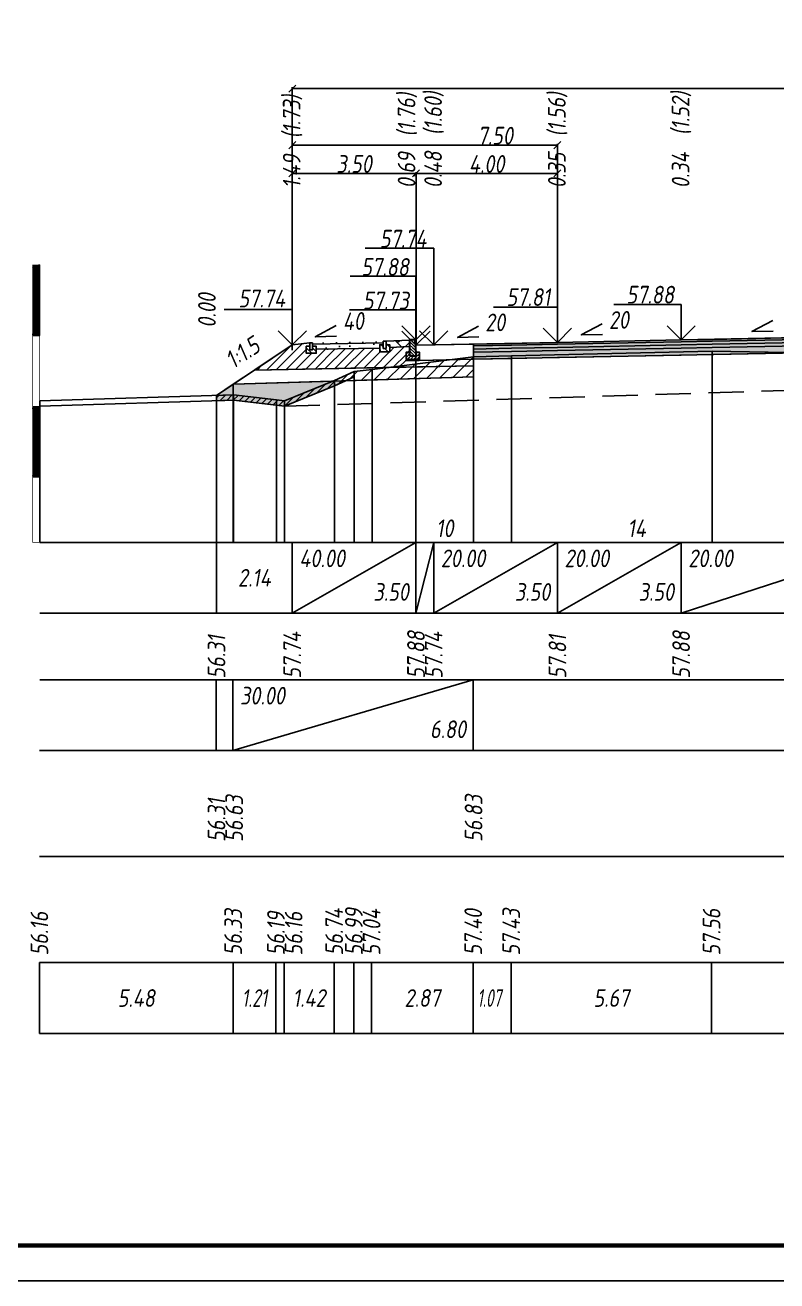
# Model space of a CAD drawing. Extents: x -717 to 1451, y -133302 to 233.
# Drawn here: x 77.9 to 184.2, y -74358.4 to -74180.8 of the extents above; entities that cross this region are included whole.
import ezdxf
from ezdxf.enums import TextEntityAlignment as Align

# ---------------------------------------------------------------- set-up
doc = ezdxf.new("R2010")
doc.units = 0
doc.linetypes.add('штриховая', pattern=[0.75, 0.5, -0.25])
for name, color, linetype in [('Интерполированный поперечник', 2, 'Continuous'), ('КОД_399', 252, 'Continuous'), ('Код_510', 7, 'Continuous'), ('Код_514', 1, 'Continuous'), ('Код_516', 1, 'Continuous'), ('Контур_0', 7, 'Continuous'), ('Контур_2660', 7, 'Continuous'), ('Контур_2665', 7, 'Continuous'), ('Контур_400', 7, 'Continuous'), ('Контур_508', 7, 'Continuous'), ('Контур_512', 7, 'Continuous'), ('Контур_513', 7, 'Continuous'), ('Красный поперечник', 1, 'Continuous'), ('Линейка абсолютных высот', 7, 'Continuous'), ('Объём_2501', 7, 'Continuous'), ('Объём_2650', 7, 'Continuous'), ('Объём_2660', 7, 'Continuous'), ('Объём_2661', 7, 'Continuous'), ('Объём_2665', 7, 'Continuous'), ('Объём_2666', 7, 'Continuous'), ('Объём_2667', 7, 'Continuous'), ('Объём_2668', 7, 'Continuous'), ('Объём_2669', 7, 'Continuous'), ('Объём_2675', 7, 'Continuous'), ('Объём_2753', 7, 'Continuous'), ('Откосы', 7, 'Continuous'), ('Отметки покрытия', 7, 'Continuous'), ('Рабочие отметки', 7, 'Continuous'), ('Рабочие отметки доп.', 7, 'Continuous'), ('Слои выравнивания', 7, 'Continuous'), ('Таблица', 7, 'Continuous'), ('Уклоны проезжей части', 7, 'Continuous'), ('Черный поперечник', 3, 'Continuous')]:
    doc.layers.add(name, color=color, linetype=linetype)
for name, color, linetype, true_color in [('Контур_2540', 2, 'Continuous', 0xffff00), ('Контур_2562', 3, 'Continuous', 0x00ff00), ('Контур_2570', 7, 'Continuous', 0x80ff00), ('Контур_2725', 7, 'Continuous', 0x323232), ('Контур_2736', 4, 'Continuous', 0x00ffff), ('Контур_2737', 4, 'Continuous', 0x00ffff), ('Контур_2738', 4, 'Continuous', 0x00ffff), ('Контур_2739', 4, 'Continuous', 0x00ffff), ('Контур_2741', 4, 'Continuous', 0x00ffff), ('Контур_2742', 4, 'Continuous', 0x00ffff), ('Контур_2743', 4, 'Continuous', 0x00ffff), ('Контур_2744', 7, 'Continuous', 0xa4ffff), ('Контур_2745', 7, 'Continuous', 0xa4ffff), ('Контур_2747', 4, 'Continuous', 0x00ffff), ('Контур_2748', 4, 'Continuous', 0x00ffff), ('Контур_2749', 4, 'Continuous', 0x00ffff), ('Контур_2750', 4, 'Continuous', 0x00ffff), ('Контур_2751', 4, 'Continuous', 0x00ffff), ('Контур_2752', 4, 'Continuous', 0x00ffff), ('Контур_2760', 7, 'Continuous', 0x323232), ('Контур_2761', 7, 'Continuous', 0x323232), ('Контур_2762', 7, 'Continuous', 0x323232), ('Контур_2763', 7, 'Continuous', 0x323232), ('Контур_402', 7, 'Continuous', 0xff6464), ('Контур_703', 4, 'Continuous', 0x00ffff), ('Контур_705', 4, 'Continuous', 0x00ffff), ('Контур_707', 4, 'Continuous', 0x00ffff), ('Контур_720', 131, 'Continuous', 0xaaffff), ('Объём_2500', 7, 'Continuous', 0xc0c0c0), ('Объём_2520', 7, 'Continuous', 0x80ffff), ('Объём_2540', 2, 'Continuous', 0xffff00), ('Объём_2562', 3, 'Continuous', 0x00ff00), ('Объём_2563', 7, 'Continuous', 0xff8000), ('Объём_2570', 7, 'Continuous', 0x80ff00), ('Объём_2600', 7, 'Continuous', 0x808000), ('Объём_2746', 2, 'Continuous', 0xffff00)]:
    doc.layers.add(name, color=color, linetype=linetype, true_color=true_color)
doc.styles.get("Standard").update_dxf_attribs({"font": 'txt', "height": 2.5})
doc.styles.add('М', font='romand.shx', dxfattribs={"width": 0.8, "oblique": 10, "height": 2.5})
doc.dimstyles.get("Standard").update_dxf_attribs({"dimtxt": 0.18, "dimasz": 0.18, "dimexe": 0.18, "dimexo": 0.0625, "dimgap": 0.09, "dimtad": 0, "dimtih": 1, "dimtoh": 1, "dimdec": 4, "dimzin": 0, "dimdsep": 46, "dimtxsty": 'Standard', "dimcen": 0.09, "dimadec": 0, "dimazin": 0, "dimtfac": 1, "dimtdec": 4, "dimtofl": 0, "dimtmove": 0, "dimatfit": 3, "dimfxl": 1, "dimtolj": 1, "dimtzin": 0, "dimarcsym": 0})
pattern_1 = [(45.00000125, (0, 0), (-0.026516505928, 0.026516504769), []), (135.00000034, (0, 0), (-0.02651650519, -0.026516505506), [])]

# ---------------------------------------------------------------- blocks, each defined once
blk = doc.blocks.new('_Oblique')
at = {"color": 0, "linetype": 'ByBlock', "lineweight": -2}
blk.add_line((-0.5, -0.5), (0.5, 0.5), dxfattribs=at)
blk = doc.blocks.new('*D3499')
at = {"color": 0, "lineweight": -2, "transparency": 16777216}
for p, q in [((115.71, -74226.07), (115.71, -74201.64)), ((115.71, -74201.82), (133.21, -74201.82)), ((133.21, -74226.12), (133.21, -74201.64))]:
    blk.add_line(p, q, dxfattribs=at)
at = {"layer": 'Defpoints', "color": 0, "transparency": 16777216}
for p in [(133.21, -74201.82), (115.71, -74226.13), (133.21, -74226.18)]:
    blk.add_point(p, dxfattribs=at)
at = {"color": 0, "lineweight": -2, "transparency": 16777216, "rotation": 180}
blk.add_blockref('_Oblique', (115.71, -74201.82), dxfattribs=at)
at = {"color": 0, "lineweight": -2, "transparency": 16777216}
blk.add_blockref('_Oblique', (133.21, -74201.82), dxfattribs=at)
at = {"color": 0, "transparency": 16777216, "insert": (124.46, -74200.48), "char_height": 2.5, "width": 9.5833, "attachment_point": 5, "style": 'М'}
blk.add_mtext('\\A1;3.50', dxfattribs=at)
blk = doc.blocks.new('*D3501')
at = {"color": 0, "lineweight": -2, "transparency": 16777216}
for p, q in [((133.21, -74226.12), (133.21, -74201.64)), ((133.21, -74201.82), (153.21, -74201.82)), ((153.21, -74225.72), (153.21, -74201.64))]:
    blk.add_line(p, q, dxfattribs=at)
at = {"layer": 'Defpoints', "color": 0, "transparency": 16777216}
for p in [(153.21, -74201.82), (133.21, -74226.18), (153.21, -74225.78)]:
    blk.add_point(p, dxfattribs=at)
at = {"color": 0, "lineweight": -2, "transparency": 16777216, "rotation": 180}
blk.add_blockref('_Oblique', (133.21, -74201.82), dxfattribs=at)
at = {"color": 0, "lineweight": -2, "transparency": 16777216}
blk.add_blockref('_Oblique', (153.21, -74201.82), dxfattribs=at)
at = {"color": 0, "transparency": 16777216, "insert": (143.21, -74200.48), "char_height": 2.5, "width": 9.1667, "attachment_point": 5, "style": 'М'}
blk.add_mtext('\\A1;4.00', dxfattribs=at)
blk = doc.blocks.new('*D3504')
at = {"color": 0, "lineweight": -2, "transparency": 16777216}
for p, q in [((115.71, -74226.82), (115.71, -74197.64)), ((115.71, -74197.82), (153.21, -74197.82)), ((153.21, -74225.72), (153.21, -74197.64))]:
    blk.add_line(p, q, dxfattribs=at)
at = {"layer": 'Defpoints', "color": 0, "transparency": 16777216}
for p in [(153.21, -74197.82), (115.71, -74226.88), (153.21, -74225.78)]:
    blk.add_point(p, dxfattribs=at)
at = {"color": 0, "lineweight": -2, "transparency": 16777216, "rotation": 180}
blk.add_blockref('_Oblique', (115.71, -74197.82), dxfattribs=at)
at = {"color": 0, "lineweight": -2, "transparency": 16777216}
blk.add_blockref('_Oblique', (153.21, -74197.82), dxfattribs=at)
at = {"color": 0, "transparency": 16777216, "insert": (144.42, -74196.48), "char_height": 2.5, "width": 9.5833, "attachment_point": 5, "style": 'М'}
blk.add_mtext('\\A1;7.50', dxfattribs=at)
blk = doc.blocks.new('*D3505')
at = {"color": 0, "lineweight": -2, "transparency": 16777216}
for p, q in [((115.71, -74226.82), (115.71, -74189.64)), ((276.54, -74226.61), (276.54, -74189.64)), ((115.71, -74189.82), (276.54, -74189.82))]:
    blk.add_line(p, q, dxfattribs=at)
at = {"layer": 'Defpoints', "color": 0, "transparency": 16777216}
for p in [(276.54, -74189.82), (115.71, -74226.88), (276.54, -74226.67)]:
    blk.add_point(p, dxfattribs=at)
at = {"color": 0, "lineweight": -2, "transparency": 16777216, "rotation": 180}
blk.add_blockref('_Oblique', (115.71, -74189.82), dxfattribs=at)
at = {"color": 0, "lineweight": -2, "transparency": 16777216}
blk.add_blockref('_Oblique', (276.54, -74189.82), dxfattribs=at)
at = {"color": 0, "transparency": 16777216, "insert": (196.12, -74188.48), "char_height": 2.5, "width": 11.6667, "attachment_point": 5, "style": 'М'}
blk.add_mtext('\\A1;32.17', dxfattribs=at)
blk = doc.blocks.new('БР100.30.18')
at = {"linetype": 'Continuous', "lineweight": 13}
h = blk.add_hatch(dxfattribs=at)
h.set_pattern_fill('ANSI35', scale=5)
h.set_pattern_definition([(45, (-1504.996, -4799.2297), (-0.88388348, 0.88388348), []), (45, (-1504.1121, -4799.2297), (-0.88388348, 0.88388348), [1.5625, -0.3125, 0, -0.3125])])
h.paths.add_polyline_path([(0.3, 3.47), (1.8, 3.47), (1.8, -1.03), (0, -1.03), (0, 1.97)])
h = blk.add_hatch(dxfattribs=at)
h.set_pattern_fill('ANSI35', scale=5, angle=90)
h.set_pattern_definition([(135, (-1504.996, -4800.7297), (-0.88388348, -0.88388348), []), (135, (-1504.996, -4799.8458), (-0.88388348, -0.88388348), [1.5625, -0.3125, 0, -0.3125])])
h.paths.add_polyline_path([(-1, -0.03), (0, -0.03), (0, -1.03), (1.8, -1.03), (1.8, -0.03), (2.8, -0.03), (2.8, -2.03), (-1, -2.03)])
at = {"color": 7, "lineweight": 30}
blk.add_lwpolyline([(1.8, -1.03), (0, -1.03), (0, 1.97), (0.3, 3.47), (1.8, 3.47)], close=True, dxfattribs=at)
at = {"linetype": 'Continuous'}
blk.add_lwpolyline([(0, -0.03), (-1, -0.03), (-1, -2.03), (2.8, -2.03), (2.8, -0.03), (1.8, -0.03)], dxfattribs=at)

msp = doc.modelspace()

# ---------------------------------------------------------------- hatches: boundary and pattern name
at = {"linetype": 'Continuous', "lineweight": 13}
h = msp.add_hatch(dxfattribs=at)
h.set_pattern_fill('ANSI35', scale=5, angle=90)
h.set_pattern_definition([(135, (-1702.3554, -8498.1316), (-0.883883476, -0.883883476), []), (135, (-1702.3554, -8497.2477), (-0.883883476, -0.883883476), [1.5625, -0.3125, 0, -0.3125])])
h.paths.add_polyline_path([(119.091, -74226.26), (118.591, -74226.26), (118.591, -74226.76), (118.191, -74226.76), (118.191, -74226.26), (117.691, -74226.26), (117.691, -74227.26), (119.091, -74227.26)])
at = {"linetype": 'Continuous'}
h = msp.add_hatch(dxfattribs=at)
h.set_pattern_fill('ANSI31', color=256, scale=15, angle=45, style=0)
h.set_pattern_definition([(90, (-1756.7964, -79179.1845), (-1.875, 3e-16), [])])
h.paths.add_polyline_path([(118.591, -74225.76), (128.587, -74225.554), (128.587, -74225.754), (118.591, -74225.952)])
at = {"linetype": 'Continuous', "lineweight": 13}
h = msp.add_hatch(dxfattribs=at)
h.set_pattern_fill('ANSI35', scale=5, angle=90)
h.set_pattern_definition([(135, (-1712.7509, -8497.9255), (-0.883883476, -0.883883476), []), (135, (-1712.7509, -8497.0416), (-0.883883476, -0.883883476), [1.5625, -0.3125, 0, -0.3125])])
h.paths.add_polyline_path([(129.487, -74226.054), (128.987, -74226.054), (128.987, -74226.554), (128.587, -74226.554), (128.587, -74226.054), (128.087, -74226.054), (128.087, -74227.054), (129.487, -74227.054)])
at = {"linetype": 'Continuous'}
h = msp.add_hatch(dxfattribs=at)
h.set_pattern_fill('AR-HBONE', color=253, scale=0.3)
h.set_pattern_definition([(45, (-144.3602, -80031.403), (0, 1.69705627), [3.6, -1.2]), (135, (-143.5117, -80030.5545), (1e-16, 1.69705627), [3.6, -1.2])])
h.paths.add_polyline_path([(128.587, -74225.554), (128.587, -74226.554), (128.587, -74226.554)])
h.paths.add_polyline_path([(132.307, -74225.405), (128.987, -74225.554), (128.987, -74226.054), (129.487, -74226.054), (129.487, -74226.432), (132.308, -74226.306)])
at = {"layer": 'КОД_399'}
h = msp.add_hatch(dxfattribs=at)
h.set_pattern_fill('AR-CONC', scale=0.7, angle=45, style=0)
h.set_pattern_definition([(95, (-1756.8784, -79179.2738), (3.860864, 3.2396496), [0.525, -5.775]), (40, (-1756.8784, -79179.274), (-4.409945, 3.036377), [0.42, -4.62]), (145.45144, (-1756.5566, -79179.004), (-0.549081, 6.2760265), [0.4461813, -4.907995]), (91.1842, (-1757.868, -79178.284), (6.101854, 4.4632964), [0.7875, -8.6625]), (141.63564, (-1757.36, -79177.912), (-0.1953, 9.447982), [0.669272, -7.361996]), (36.18416, (-1757.868, -79178.284), (-0.1953, 9.447982), [0.63, -6.93]), (66, (-1757.126, -79178.0363), (4.947401, 0.9616773), [0.525, -5.775]), (11, (-1757.126, -79178.0363), (-2.38496, 4.793659), [0.42, -4.62]), (116.45144, (-1756.7136, -79177.956), (2.562441, 5.7553363), [0.4461813, -4.907995]), (82.5, (-1756.8784, -79179.2738), (-1.5875523, 1.7079287), [0, -4.564, 0, -4.69, 0, -4.6375]), (52.5, (-1756.8784, -79179.2738), (-0.6501106, 3.2543661), [0, -2.674, 0, -4.459, 0, -1.7675]), (12.5, (-1757.9821, -79180.3776), (2.7539272, 2.5306453), [0, -1.75, 0, -5.46, 0, -7.245]), (2.5, (-1758.477, -79180.8725), (2.3911299, 3.3821186), [0, -2.275, 0, -3.626, 0, -5.145])])
h.paths.add_polyline_path([(119.091, -74226.26), (118.591, -74226.26), (118.591, -74225.952), (128.587, -74225.754), (128.587, -74226.054), (128.087, -74226.054), (128.087, -74226.514), (119.091, -74226.692)])
at = {"layer": 'Линейка абсолютных высот'}
h = msp.add_hatch(dxfattribs=at)
h.set_pattern_fill('ANSI37', scale=0.3, style=0)
h.set_pattern_definition(pattern_1)
h.paths.add_polyline_path([(80, -74224.779), (80, -74214.779), (79, -74214.779), (79, -74224.779)])
h = msp.add_hatch(dxfattribs=at)
h.set_pattern_fill('ANSI37', scale=0.3, style=0)
h.set_pattern_definition(pattern_1)
h.paths.add_polyline_path([(80, -74244.779), (80, -74234.779), (79, -74234.779), (79, -74244.779)])
at = {"layer": 'Объём_2563'}
h = msp.add_hatch(dxfattribs=at)
h.set_pattern_fill('ANSI31', color=256, scale=0.3)
h.paths.add_polyline_path([(130.79, -74229.217), (110.373, -74229.625), (115.708, -74226.069), (118.191, -74225.76), (118.191, -74226.26), (117.691, -74226.26), (117.691, -74227.26), (119.091, -74227.26), (119.091, -74226.692), (128.087, -74226.511), (128.087, -74227.054), (129.487, -74227.054), (129.487, -74226.432), (132.308, -74226.306), (132.309, -74227.12), (131.809, -74227.12), (131.81, -74228.12), (133.208, -74228.119), (133.208, -74228.269), (131.708, -74228.299)])
h.paths.add_polyline_path([(261.46, -74229.004), (260.541, -74228.085), (259.041, -74228.055), (259.041, -74227.905), (260.439, -74227.907), (260.44, -74226.907), (259.94, -74226.906), (259.941, -74226.092), (262.762, -74226.219), (262.762, -74226.84), (264.162, -74226.84), (264.162, -74226.3), (273.158, -74226.478), (273.158, -74227.046), (274.558, -74227.046), (274.558, -74226.046), (274.058, -74226.046), (274.058, -74225.546), (276.541, -74225.855), (281.876, -74229.412)])
at = {"layer": 'Объём_2570'}
h = msp.add_hatch(dxfattribs=at)
h.set_pattern_fill('ANSI31', color=256, scale=0.2)
h.paths.add_polyline_path([(124.473, -74230.599), (121.696, -74231.845), (114.612, -74234.732), (107.406, -74233.881), (105, -74233.957), (105, -74233.207), (107.406, -74233.131), (114.612, -74233.982), (121.696, -74231.095), (124.473, -74229.849)])
h.paths.add_polyline_path([(287.364, -74228.209), (269.62, -74228.816), (267.344, -74228.799), (244.756, -74229.205), (243.8, -74228.979), (243.658, -74228.868), (238.496, -74227.089), (237.893, -74226.944), (236.546, -74227.366), (225.244, -74231.275), (223.825, -74230.971), (219.718, -74230), (216.251, -74229.114), (216.251, -74228.364), (219.718, -74229.25), (223.825, -74230.221), (225.244, -74230.525), (236.546, -74226.616), (237.893, -74226.194), (238.496, -74226.339), (243.658, -74228.118), (243.8, -74228.229), (244.756, -74228.455), (267.344, -74228.049), (269.62, -74228.066), (287.364, -74227.459)])
at = {"layer": 'Объём_2600'}
h = msp.add_hatch(dxfattribs=at)
h.set_pattern_fill('ANSI31', color=6, scale=0.4)
h.paths.add_polyline_path([(126.99, -74229.569), (141.356, -74227.778), (141.356, -74230.607), (123.245, -74231.15), (124.473, -74230.599), (124.473, -74229.849)])
h.paths.add_polyline_path([(238.496, -74227.089), (243.658, -74228.868), (243.8, -74228.979), (244.756, -74229.205), (267.344, -74228.799), (269.62, -74228.816), (286.182, -74228.248), (284.71, -74229.229), (284.71, -74231.301), (229.92, -74229.658), (236.546, -74227.366), (237.893, -74226.944)])
h.paths.add_polyline_path([(201.594, -74227.437), (207.223, -74227.56), (214.623, -74228.207), (216.251, -74228.364), (216.251, -74229.114), (216.844, -74229.265), (201.458, -74228.804), (201.458, -74227.434)])
h = msp.add_hatch(dxfattribs=at)
h.set_pattern_fill('HONEY', color=5, scale=0.3)
h.paths.add_polyline_path([(113.46, -74234.598), (107.406, -74233.881), (105, -74233.957), (105, -74233.207), (107.372, -74231.626), (123.245, -74231.15), (121.696, -74231.845), (114.612, -74234.732)])
h.paths.add_polyline_path([(225.244, -74231.275), (223.825, -74230.971), (219.718, -74230), (216.844, -74229.265), (229.92, -74229.658)])
at = {"layer": 'Слои выравнивания'}
for color, points in [(2, [(141.356, -74225.956), (146.729, -74225.848), (153.208, -74225.719), (170.708, -74225.369), (175.07, -74225.282), (187.487, -74225.033), (187.487, -74225.283), (175.07, -74225.532), (170.708, -74225.619), (153.208, -74225.969), (146.729, -74226.098), (141.356, -74226.206)]), (3, [(141.356, -74226.206), (146.729, -74226.098), (153.208, -74225.969), (170.708, -74225.619), (175.07, -74225.532), (187.487, -74225.283), (187.487, -74225.733), (175.07, -74225.982), (170.708, -74226.069), (153.208, -74226.419), (146.729, -74226.548), (141.356, -74226.656)]), (4, [(141.356, -74226.656), (146.729, -74226.548), (153.208, -74226.419), (170.708, -74226.069), (175.07, -74225.982), (187.487, -74225.733), (187.487, -74226.183), (175.07, -74226.432), (170.708, -74226.519), (153.208, -74226.869), (146.729, -74226.998), (141.356, -74227.106)]), (5, [(141.356, -74227.106), (146.729, -74226.998), (153.208, -74226.869), (170.708, -74226.519), (175.07, -74226.432), (187.487, -74226.183), (187.487, -74227.183), (175.07, -74227.432), (170.708, -74227.519), (153.208, -74227.869), (146.729, -74227.998), (141.356, -74228.106)])]:
    msp.add_hatch(color=color, dxfattribs=at).paths.add_polyline_path(points)

# ---------------------------------------------------------------- linework, layer by layer
at = {"flags": 128}
msp.add_lwpolyline([(-30.054, -74358.421), (389.946, -74358.421), (389.946, -74061.421), (-30.054, -74061.421)], close=True, dxfattribs=at)
at = {"const_width": 0.6, "flags": 128}
msp.add_lwpolyline([(-10.054, -74353.421), (384.946, -74353.421), (384.946, -74066.421), (-10.054, -74066.421)], close=True, dxfattribs=at)
for points in [[(118.191, -74226.26), (117.691, -74226.26), (117.691, -74227.26), (119.091, -74227.26), (119.091, -74226.26), (118.591, -74226.26), (118.591, -74226.76), (118.191, -74226.76), (118.191, -74226.26)], [(118.591, -74225.76), (118.191, -74225.76), (118.191, -74226.76), (118.591, -74226.76), (118.591, -74225.76)], [(118.591, -74225.952), (128.587, -74225.754)], [(128.587, -74226.054), (128.087, -74226.054), (128.087, -74227.054), (129.487, -74227.054), (129.487, -74226.054), (128.987, -74226.054), (128.987, -74226.554), (128.587, -74226.554), (128.587, -74226.054)], [(128.987, -74225.554), (128.587, -74225.554), (128.587, -74226.554), (128.987, -74226.554), (128.987, -74225.554)], [(128.987, -74225.554), (132.307, -74225.405), (132.308, -74226.306), (129.487, -74226.432), (129.487, -74226.054), (128.987, -74226.054), (128.987, -74225.554)]]:
    msp.add_lwpolyline(points)
at = {"layer": 'Интерполированный поперечник', "linetype": 'штриховая', "ltscale": 10, "flags": 128}
msp.add_lwpolyline([(114.612, -74234.732), (225.244, -74231.275)], dxfattribs=at)
at = {"layer": 'Код_510'}
for p, q in [((79.946, -74323.421), (79.946, -74313.421)), ((107.352, -74323.421), (107.352, -74313.421)), ((113.406, -74323.421), (113.406, -74313.421)), ((114.558, -74323.421), (114.558, -74313.421)), ((121.641, -74323.421), (121.641, -74313.421)), ((124.419, -74323.421), (124.419, -74313.421)), ((126.936, -74323.421), (126.936, -74313.421)), ((141.302, -74323.421), (141.302, -74313.421)), ((146.675, -74323.421), (146.675, -74313.421)), ((175.016, -74323.421), (175.016, -74313.421))]:
    msp.add_line(p, q, dxfattribs=at)
at = {"layer": 'Код_514'}
for p, q in [((105, -74264), (105, -74254)), ((115.708, -74264), (115.708, -74254)), ((115.708, -74264), (133.208, -74254)), ((133.208, -74264), (133.208, -74254)), ((133.208, -74264), (133.208, -74254)), ((133.208, -74264), (135.708, -74254)), ((135.708, -74264), (135.708, -74254)), ((135.708, -74264), (153.208, -74254)), ((153.208, -74264), (153.208, -74254)), ((153.208, -74264), (170.708, -74254)), ((170.708, -74264), (170.708, -74254)), ((170.708, -74264), (201.458, -74254))]:
    msp.add_line(p, q, dxfattribs=at)
at = {"layer": 'Код_516'}
for p, q in [((104.946, -74283.421), (104.946, -74273.421)), ((107.317, -74283.421), (107.317, -74273.421)), ((107.317, -74283.421), (141.302, -74273.421)), ((141.302, -74283.421), (141.302, -74273.421))]:
    msp.add_line(p, q, dxfattribs=at)
at = {"layer": 'Контур_0', "flags": 128}
for points in [[(115.708, -74226.069), (105, -74233.207), (105, -74233.207), (105, -74233.207), (105, -74233.207), (105, -74233.207), (105, -74233.207), (105, -74233.207), (105, -74233.207), (105, -74233.207), (105, -74233.207), (105, -74233.207), (105, -74233.207), (105, -74233.207), (105, -74233.207), (105, -74233.207)], [(115.708, -74226.069), (105, -74233.207), (105, -74233.207), (105, -74233.207), (105, -74233.207), (105, -74233.207), (105, -74233.207), (105, -74233.207), (105, -74233.207), (105, -74233.207), (105, -74233.207), (105, -74233.207), (105, -74233.207), (105, -74233.207), (105, -74233.207), (105, -74233.207), (105, -74233.207), (105, -74233.207), (105, -74233.207), (105, -74233.207), (105, -74233.207), (105, -74233.207), (105, -74233.207), (105, -74233.207), (105, -74233.207), (105, -74233.207), (105, -74233.207), (105, -74233.207), (105, -74233.207), (105, -74233.207)], [(110.373, -74229.625), (130.79, -74229.217), (131.708, -74228.299), (133.208, -74228.269)]]:
    msp.add_lwpolyline(points, dxfattribs=at)
at = {"layer": 'Контур_0', "color": 250, "flags": 128}
for points in [[(135.708, -74228.219), (133.208, -74228.269), (133.208, -74226.119), (141.356, -74225.956), (141.356, -74228.106), (135.708, -74228.219), (135.708, -74228.219)], [(131.708, -74228.299), (141.356, -74228.106), (141.356, -74229.006), (130.79, -74229.217), (131.708, -74228.299), (131.708, -74228.299)]]:
    msp.add_lwpolyline(points, dxfattribs=at)
at = {"layer": 'Контур_2540', "flags": 128}
msp.add_lwpolyline([(141.356, -74230.607), (107.372, -74231.626), (110.373, -74229.625), (141.356, -74229.006), (141.356, -74230.607), (141.356, -74230.607)], dxfattribs=at)
at = {"layer": 'Контур_2562', "flags": 128}
msp.add_lwpolyline([(115.708, -74226.069), (115.708, -74226.069), (115.708, -74226.069), (115.708, -74226.069), (115.708, -74226.069)], dxfattribs=at)
at = {"layer": 'Контур_2570', "flags": 128}
msp.add_lwpolyline([(80, -74234.75), (107.406, -74233.881), (113.46, -74234.598), (114.612, -74234.732), (114.612, -74234.732), (121.696, -74231.845), (124.473, -74230.599), (124.473, -74229.849), (126.99, -74229.569), (141.356, -74227.778), (146.729, -74227.63), (175.07, -74226.96), (201.458, -74227.434)], dxfattribs=at)
at = {"layer": 'Контур_2660', "flags": 128}
msp.add_lwpolyline([(107.372, -74231.626), (141.356, -74230.607)], dxfattribs=at)
at = {"layer": 'Контур_2665', "flags": 128}
msp.add_lwpolyline([(115.708, -74226.069), (115.708, -74226.069)], dxfattribs=at)
at = {"layer": 'Контур_2725', "flags": 128}
msp.add_lwpolyline([(141.356, -74228.106), (146.729, -74227.998), (153.208, -74227.869), (170.708, -74227.519), (175.07, -74227.432), (187.487, -74227.183), (187.487, -74227.233), (188.804, -74227.207), (188.804, -74227.257), (190.121, -74227.231), (201.458, -74227.434)], dxfattribs=at)
at = {"layer": 'Контур_2736', "flags": 128}
msp.add_lwpolyline([(115.708, -74226.069), (105, -74233.207)], dxfattribs=at)
at = {"layer": 'Контур_2737', "flags": 128}
msp.add_lwpolyline([(105, -74233.207), (105, -74233.207)], dxfattribs=at)
at = {"layer": 'Контур_2738', "flags": 128}
msp.add_lwpolyline([(105, -74233.207), (105, -74233.207)], dxfattribs=at)
at = {"layer": 'Контур_2739', "flags": 128}
msp.add_lwpolyline([(105, -74233.207), (105, -74233.207)], dxfattribs=at)
at = {"layer": 'Контур_2741', "flags": 128}
msp.add_lwpolyline([(105, -74233.207), (105, -74233.207)], dxfattribs=at)
at = {"layer": 'Контур_2742', "flags": 128}
msp.add_lwpolyline([(105, -74233.207), (105, -74233.207)], dxfattribs=at)
at = {"layer": 'Контур_2743', "flags": 128}
msp.add_lwpolyline([(105, -74233.207), (105, -74233.207)], dxfattribs=at)
at = {"layer": 'Контур_2744', "flags": 128}
msp.add_lwpolyline([(105, -74233.207), (105, -74233.207)], dxfattribs=at)
msp.add_lwpolyline([(105, -74233.207), (105, -74233.207)], dxfattribs=at)
msp.add_lwpolyline([(105, -74233.207), (105, -74233.207)], dxfattribs=at)
msp.add_lwpolyline([(105, -74233.207), (105, -74233.207)], dxfattribs=at)
msp.add_lwpolyline([(105, -74233.207), (105, -74233.207)], dxfattribs=at)
msp.add_lwpolyline([(105, -74233.207), (105, -74233.207)], dxfattribs=at)
at = {"layer": 'Контур_2745', "flags": 128}
msp.add_lwpolyline([(105, -74233.207), (105, -74233.207)], dxfattribs=at)
msp.add_lwpolyline([(105, -74233.207), (105, -74233.207)], dxfattribs=at)
msp.add_lwpolyline([(105, -74233.207), (105, -74233.207)], dxfattribs=at)
msp.add_lwpolyline([(105, -74233.207), (105, -74233.207)], dxfattribs=at)
msp.add_lwpolyline([(105, -74233.207), (105, -74233.207)], dxfattribs=at)
msp.add_lwpolyline([(105, -74233.207), (105, -74233.207)], dxfattribs=at)
at = {"layer": 'Контур_2747', "flags": 128}
msp.add_lwpolyline([(105, -74233.207), (105, -74233.207)], dxfattribs=at)
at = {"layer": 'Контур_2748', "flags": 128}
msp.add_lwpolyline([(105, -74233.207), (105, -74233.207)], dxfattribs=at)
at = {"layer": 'Контур_2749', "flags": 128}
msp.add_lwpolyline([(105, -74233.207), (105, -74233.207)], dxfattribs=at)
at = {"layer": 'Контур_2750', "flags": 128}
msp.add_lwpolyline([(105, -74233.207), (105, -74233.207)], dxfattribs=at)
at = {"layer": 'Контур_2751', "flags": 128}
msp.add_lwpolyline([(105, -74233.207), (105, -74233.207)], dxfattribs=at)
at = {"layer": 'Контур_2752', "flags": 128}
msp.add_lwpolyline([(105, -74233.207), (105, -74233.207)], dxfattribs=at)
at = {"layer": 'Контур_2760', "flags": 128}
msp.add_lwpolyline([(141.356, -74225.956), (146.729, -74225.848), (153.208, -74225.719), (170.708, -74225.369), (175.07, -74225.282), (187.487, -74225.033), (188.804, -74225.007), (190.121, -74224.981), (201.458, -74224.754)], dxfattribs=at)
at = {"layer": 'Контур_2761', "flags": 128}
msp.add_lwpolyline([(141.356, -74226.206), (146.729, -74226.098), (153.208, -74225.969), (170.708, -74225.619), (175.07, -74225.532), (187.487, -74225.283), (188.804, -74225.257), (190.121, -74225.231), (201.458, -74225.004)], dxfattribs=at)
at = {"layer": 'Контур_2762', "flags": 128}
msp.add_lwpolyline([(141.356, -74226.656), (146.729, -74226.548), (153.208, -74226.419), (170.708, -74226.069), (175.07, -74225.982), (187.487, -74225.733), (188.804, -74225.707), (190.121, -74225.681), (201.458, -74225.454)], dxfattribs=at)
at = {"layer": 'Контур_2763', "flags": 128}
msp.add_lwpolyline([(141.356, -74227.106), (146.729, -74226.998), (153.208, -74226.869), (170.708, -74226.519), (175.07, -74226.432), (187.487, -74226.183), (188.804, -74226.157), (190.121, -74226.131), (201.458, -74225.904)], dxfattribs=at)
at = {"layer": 'Контур_400', "flags": 128}
msp.add_lwpolyline([(133.208, -74226.119), (135.708, -74226.069), (135.708, -74226.069), (153.208, -74225.719), (153.208, -74225.719), (153.208, -74225.719), (153.208, -74225.719), (170.708, -74225.369), (201.458, -74224.754)], dxfattribs=at)
at = {"layer": 'Контур_402', "flags": 128}
msp.add_lwpolyline([(107.372, -74231.626), (141.356, -74230.607), (141.356, -74228.106), (187.487, -74227.183), (187.487, -74227.233), (188.804, -74227.207), (188.804, -74227.257), (190.121, -74227.231), (201.458, -74227.434), (201.458, -74228.804), (284.71, -74231.301)], dxfattribs=at)
at = {"layer": 'Контур_508', "flags": 128}
msp.add_lwpolyline([(105, -74233.207), (107.372, -74231.626), (141.356, -74230.607), (141.356, -74228.106), (187.487, -74227.183), (187.487, -74227.233), (188.804, -74227.207), (188.804, -74227.257), (190.121, -74227.231), (201.458, -74227.434), (201.458, -74228.804), (284.71, -74231.301), (284.71, -74229.229), (287.364, -74227.459)], dxfattribs=at)
at = {"layer": 'Контур_512', "flags": 128}
msp.add_lwpolyline([(105, -74233.207), (107.372, -74231.626), (141.356, -74230.607)], dxfattribs=at)
at = {"layer": 'Контур_513', "flags": 128}
msp.add_lwpolyline([(105, -74233.207), (107.372, -74231.626), (141.356, -74230.607), (141.356, -74228.106), (187.487, -74227.183), (187.487, -74227.233), (188.804, -74227.207), (188.804, -74227.257), (190.121, -74227.231), (201.458, -74227.434), (201.458, -74228.804), (284.71, -74231.301), (284.71, -74229.229), (287.364, -74227.459)], dxfattribs=at)
at = {"layer": 'Контур_703', "flags": 128}
for points in [[(115.708, -74226.069), (105, -74233.207)], [(105, -74233.207), (105, -74233.207)]]:
    msp.add_lwpolyline(points, dxfattribs=at)
at = {"layer": 'Контур_705', "flags": 128}
msp.add_lwpolyline([(105, -74233.207), (105, -74233.207)], dxfattribs=at)
at = {"layer": 'Контур_707', "flags": 128}
msp.add_lwpolyline([(105, -74233.207), (105, -74233.207)], dxfattribs=at)
at = {"layer": 'Контур_720', "flags": 128}
msp.add_lwpolyline([(105, -74233.207), (105, -74233.207)], dxfattribs=at)
at = {"layer": 'Красный поперечник'}
for p, q in [((170.708, -74225.369), (201.458, -74224.754)), ((105, -74233.207), (115.708, -74226.069)), ((133.208, -74226.119), (135.708, -74226.069)), ((135.708, -74226.069), (153.208, -74225.719)), ((153.208, -74225.719), (170.708, -74225.369)), ((141.356, -74230.607), (141.356, -74254)), ((107.372, -74231.626), (107.372, -74254)), ((105, -74233.207), (105, -74254))]:
    msp.add_line(p, q, dxfattribs=at)
at = {"layer": 'Линейка абсолютных высот', "color": 7, "const_width": 0.1, "flags": 128}
for points in [[(80, -74224.779), (80, -74214.779), (79, -74214.779), (79, -74224.779), (80, -74224.779)], [(80, -74234.779), (80, -74224.779), (79, -74224.779), (79, -74234.779), (80, -74234.779)], [(80, -74244.779), (80, -74234.779), (79, -74234.779), (79, -74244.779), (80, -74244.779)], [(80, -74254), (80, -74244.779), (79, -74244.779), (79, -74254), (80, -74254)]]:
    msp.add_lwpolyline(points, dxfattribs=at)
at = {"layer": 'Объём_2500', "color": 250, "flags": 128}
msp.add_lwpolyline([(135.708, -74228.219), (133.208, -74228.269), (133.208, -74226.119), (141.356, -74225.956), (141.356, -74228.106), (135.708, -74228.219), (135.708, -74228.219)], dxfattribs=at)
msp.add_lwpolyline([(135.708, -74228.219), (133.208, -74228.269), (133.208, -74226.119), (141.356, -74225.956), (141.356, -74228.106), (135.708, -74228.219), (135.708, -74228.219)], dxfattribs=at)
at = {"layer": 'Объём_2501', "flags": 128}
for points in [[(133.208, -74226.119), (135.708, -74226.069), (135.708, -74226.069), (153.208, -74225.719), (153.208, -74225.719), (153.208, -74225.719), (153.208, -74225.719), (170.708, -74225.369), (201.458, -74224.754)], [(133.208, -74226.119), (135.708, -74226.069), (135.708, -74226.069), (153.208, -74225.719)]]:
    msp.add_lwpolyline(points, dxfattribs=at)
at = {"layer": 'Объём_2520', "color": 250, "flags": 128}
msp.add_lwpolyline([(131.708, -74228.299), (141.356, -74228.106), (141.356, -74229.006), (130.79, -74229.217), (131.708, -74228.299), (131.708, -74228.299)], dxfattribs=at)
msp.add_lwpolyline([(131.708, -74228.299), (141.356, -74228.106), (141.356, -74229.006), (130.79, -74229.217), (131.708, -74228.299), (131.708, -74228.299)], dxfattribs=at)
at = {"layer": 'Объём_2540', "flags": 128}
msp.add_lwpolyline([(141.356, -74230.607), (107.372, -74231.626), (110.373, -74229.625), (141.356, -74229.006), (141.356, -74230.607), (141.356, -74230.607)], dxfattribs=at)
msp.add_lwpolyline([(141.356, -74230.607), (107.372, -74231.626), (110.373, -74229.625), (141.356, -74229.006), (141.356, -74230.607), (141.356, -74230.607)], dxfattribs=at)
at = {"layer": 'Объём_2562', "flags": 128}
msp.add_lwpolyline([(115.708, -74226.069), (115.708, -74226.069), (115.708, -74226.069), (115.708, -74226.069), (115.708, -74226.069)], dxfattribs=at)
msp.add_lwpolyline([(115.708, -74226.069), (115.708, -74226.069), (115.708, -74226.069), (115.708, -74226.069), (115.708, -74226.069)], dxfattribs=at)
at = {"layer": 'Объём_2563', "flags": 128}
msp.add_lwpolyline([(130.79, -74229.217), (110.373, -74229.625), (115.708, -74226.069), (118.191, -74225.76), (118.191, -74226.26), (117.691, -74226.26), (117.691, -74227.26), (119.091, -74227.26), (119.091, -74226.692), (128.087, -74226.511), (128.087, -74227.054), (129.487, -74227.054), (129.487, -74226.432), (132.308, -74226.306), (132.309, -74227.12), (131.809, -74227.12), (131.81, -74228.12), (133.208, -74228.119), (133.208, -74228.269), (131.708, -74228.299), (130.79, -74229.217), (130.79, -74229.217)], dxfattribs=at)
at = {"layer": 'Объём_2570', "flags": 128}
msp.add_lwpolyline([(124.473, -74230.599), (121.696, -74231.845), (114.612, -74234.732), (107.406, -74233.881), (105, -74233.957), (105, -74233.207), (107.406, -74233.131), (114.612, -74233.982), (121.696, -74231.095), (124.473, -74229.849), (124.473, -74230.599), (124.473, -74230.599)], dxfattribs=at)
msp.add_lwpolyline([(124.473, -74230.599), (121.696, -74231.845), (114.612, -74234.732), (107.406, -74233.881), (105, -74233.957), (105, -74233.207), (107.406, -74233.131), (114.612, -74233.982), (121.696, -74231.095), (124.473, -74229.849), (124.473, -74230.599), (124.473, -74230.599)], dxfattribs=at)
at = {"layer": 'Объём_2600', "flags": 128}
msp.add_lwpolyline([(113.46, -74234.598), (107.406, -74233.881), (105, -74233.957), (105, -74233.207), (107.372, -74231.626), (123.245, -74231.15), (121.696, -74231.845), (114.612, -74234.732), (113.46, -74234.598), (113.46, -74234.598)], dxfattribs=at)
msp.add_lwpolyline([(113.46, -74234.598), (107.406, -74233.881), (105, -74233.957), (105, -74233.207), (107.372, -74231.626), (123.245, -74231.15), (121.696, -74231.845), (114.612, -74234.732), (113.46, -74234.598), (113.46, -74234.598)], dxfattribs=at)
at = {"layer": 'Объём_2650', "flags": 128}
msp.add_lwpolyline([(126.99, -74229.569), (141.356, -74227.778), (141.356, -74230.607), (123.245, -74231.15), (124.473, -74230.599), (124.473, -74229.849), (126.99, -74229.569), (126.99, -74229.569)], dxfattribs=at)
at = {"layer": 'Объём_2650', "color": 6, "flags": 128}
msp.add_lwpolyline([(126.99, -74229.569), (141.356, -74227.778), (141.356, -74230.607), (123.245, -74231.15), (124.473, -74230.599), (124.473, -74229.849), (126.99, -74229.569), (126.99, -74229.569)], dxfattribs=at)
at = {"layer": 'Объём_2660', "flags": 128}
msp.add_lwpolyline([(107.372, -74231.626), (141.356, -74230.607)], dxfattribs=at)
msp.add_lwpolyline([(107.372, -74231.626), (141.356, -74230.607)], dxfattribs=at)
at = {"layer": 'Объём_2661', "flags": 128}
msp.add_lwpolyline([(115.708, -74226.069), (105, -74233.207)], dxfattribs=at)
msp.add_lwpolyline([(115.708, -74226.069), (105, -74233.207)], dxfattribs=at)
at = {"layer": 'Объём_2665', "flags": 128}
msp.add_lwpolyline([(115.708, -74226.069), (115.708, -74226.069)], dxfattribs=at)
msp.add_lwpolyline([(115.708, -74226.069), (115.708, -74226.069)], dxfattribs=at)
at = {"layer": 'Объём_2666', "flags": 128}
msp.add_lwpolyline([(115.708, -74226.069), (105, -74233.207)], dxfattribs=at)
msp.add_lwpolyline([(115.708, -74226.069), (105, -74233.207)], dxfattribs=at)
at = {"layer": 'Объём_2667', "flags": 128}
msp.add_lwpolyline([(105, -74233.207), (105, -74233.207)], dxfattribs=at)
msp.add_lwpolyline([(105, -74233.207), (105, -74233.207)], dxfattribs=at)
msp.add_lwpolyline([(105, -74233.207), (105, -74233.207)], dxfattribs=at)
msp.add_lwpolyline([(105, -74233.207), (105, -74233.207)], dxfattribs=at)
at = {"layer": 'Объём_2668', "flags": 128}
msp.add_lwpolyline([(105, -74233.207), (105, -74233.207)], dxfattribs=at)
msp.add_lwpolyline([(105, -74233.207), (105, -74233.207)], dxfattribs=at)
msp.add_lwpolyline([(105, -74233.207), (105, -74233.207)], dxfattribs=at)
msp.add_lwpolyline([(105, -74233.207), (105, -74233.207)], dxfattribs=at)
at = {"layer": 'Объём_2669', "flags": 128}
msp.add_lwpolyline([(105, -74233.207), (105, -74233.207)], dxfattribs=at)
msp.add_lwpolyline([(105, -74233.207), (105, -74233.207)], dxfattribs=at)
msp.add_lwpolyline([(105, -74233.207), (105, -74233.207)], dxfattribs=at)
msp.add_lwpolyline([(105, -74233.207), (105, -74233.207)], dxfattribs=at)
at = {"layer": 'Объём_2675', "flags": 128}
msp.add_lwpolyline([(105, -74233.207), (105, -74233.207)], dxfattribs=at)
msp.add_lwpolyline([(105, -74233.207), (105, -74233.207)], dxfattribs=at)
msp.add_lwpolyline([(105, -74233.207), (105, -74233.207)], dxfattribs=at)
msp.add_lwpolyline([(105, -74233.207), (105, -74233.207)], dxfattribs=at)
msp.add_lwpolyline([(105, -74233.207), (105, -74233.207)], dxfattribs=at)
msp.add_lwpolyline([(105, -74233.207), (105, -74233.207)], dxfattribs=at)
msp.add_lwpolyline([(105, -74233.207), (105, -74233.207)], dxfattribs=at)
msp.add_lwpolyline([(105, -74233.207), (105, -74233.207)], dxfattribs=at)
msp.add_lwpolyline([(105, -74233.207), (105, -74233.207)], dxfattribs=at)
msp.add_lwpolyline([(105, -74233.207), (105, -74233.207)], dxfattribs=at)
msp.add_lwpolyline([(105, -74233.207), (105, -74233.207)], dxfattribs=at)
msp.add_lwpolyline([(105, -74233.207), (105, -74233.207)], dxfattribs=at)
msp.add_lwpolyline([(105, -74233.207), (105, -74233.207)], dxfattribs=at)
msp.add_lwpolyline([(105, -74233.207), (105, -74233.207)], dxfattribs=at)
msp.add_lwpolyline([(105, -74233.207), (105, -74233.207)], dxfattribs=at)
msp.add_lwpolyline([(105, -74233.207), (105, -74233.207)], dxfattribs=at)
msp.add_lwpolyline([(105, -74233.207), (105, -74233.207)], dxfattribs=at)
msp.add_lwpolyline([(105, -74233.207), (105, -74233.207)], dxfattribs=at)
msp.add_lwpolyline([(105, -74233.207), (105, -74233.207)], dxfattribs=at)
msp.add_lwpolyline([(105, -74233.207), (105, -74233.207)], dxfattribs=at)
msp.add_lwpolyline([(105, -74233.207), (105, -74233.207)], dxfattribs=at)
msp.add_lwpolyline([(105, -74233.207), (105, -74233.207)], dxfattribs=at)
msp.add_lwpolyline([(105, -74233.207), (105, -74233.207)], dxfattribs=at)
msp.add_lwpolyline([(105, -74233.207), (105, -74233.207)], dxfattribs=at)
at = {"layer": 'Объём_2746', "flags": 128}
msp.add_lwpolyline([(141.356, -74230.607), (123.245, -74231.15), (124.473, -74230.599), (124.473, -74229.849), (126.99, -74229.569), (141.356, -74227.778), (141.356, -74230.607), (141.356, -74230.607)], dxfattribs=at)
msp.add_lwpolyline([(141.356, -74230.607), (123.245, -74231.15), (124.473, -74230.599), (124.473, -74229.849), (126.99, -74229.569), (141.356, -74227.778), (141.356, -74230.607), (141.356, -74230.607)], dxfattribs=at)
at = {"layer": 'Объём_2753', "flags": 128}
msp.add_lwpolyline([(141.356, -74225.956), (141.356, -74225.956)], dxfattribs=at)
msp.add_lwpolyline([(141.356, -74225.956), (141.356, -74225.956)], dxfattribs=at)
at = {"layer": 'Откосы', "color": 1, "flags": 128}
for points in [[(121.97, -74224.817), (118.972, -74224.937), (121.91, -74223.319)], [(142.088, -74224.941), (139.089, -74225.001), (142.058, -74223.441)], [(159.588, -74224.591), (156.589, -74224.651), (159.558, -74223.091)], [(183.713, -74224.108), (180.714, -74224.168), (183.683, -74222.609)]]:
    msp.add_lwpolyline(points, dxfattribs=at)
at = {"layer": 'Отметки покрытия', "color": 1}
for p, q in [((135.708, -74212.369), (126.013, -74212.369)), ((135.708, -74226.069), (135.708, -74212.369)), ((133.208, -74216.369), (123.898, -74216.369)), ((133.208, -74225.369), (133.208, -74216.369)), ((115.708, -74221.069), (106.058, -74221.069)), ((115.708, -74226.069), (115.708, -74221.069)), ((133.208, -74221.119), (123.827, -74221.119)), ((133.208, -74226.119), (133.208, -74221.119)), ((153.208, -74220.719), (144.181, -74220.719)), ((153.208, -74225.719), (153.208, -74220.719)), ((170.708, -74220.369), (161.185, -74220.369)), ((170.708, -74225.369), (170.708, -74220.369)), ((133.208, -74225.369), (131.208, -74223.369)), ((133.208, -74225.369), (135.208, -74223.369)), ((170.708, -74225.369), (168.708, -74223.369)), ((170.708, -74225.369), (172.708, -74223.369)), ((115.708, -74226.069), (113.708, -74224.069)), ((115.708, -74226.069), (117.708, -74224.069)), ((133.208, -74226.119), (131.208, -74224.119)), ((133.208, -74226.119), (135.208, -74224.119)), ((135.708, -74226.069), (133.708, -74224.069)), ((135.708, -74226.069), (137.708, -74224.069)), ((153.208, -74225.719), (151.208, -74223.719)), ((153.208, -74225.719), (155.208, -74223.719))]:
    msp.add_line(p, q, dxfattribs=at)
at = {"layer": 'Слои выравнивания'}
for p, q in [((133.208, -74226.119), (133.208, -74254)), ((141.356, -74225.956), (141.356, -74254))]:
    msp.add_line(p, q, dxfattribs=at)
at = {"layer": 'Слои выравнивания', "color": 2, "flags": 128}
msp.add_lwpolyline([(141.356, -74225.956), (146.729, -74225.848), (153.208, -74225.719), (170.708, -74225.369), (175.07, -74225.282), (187.487, -74225.033), (187.487, -74225.283), (175.07, -74225.532), (170.708, -74225.619), (153.208, -74225.969), (146.729, -74226.098), (141.356, -74226.206)], close=True, dxfattribs=at)
at = {"layer": 'Слои выравнивания', "color": 3, "flags": 128}
msp.add_lwpolyline([(141.356, -74226.206), (146.729, -74226.098), (153.208, -74225.969), (170.708, -74225.619), (175.07, -74225.532), (187.487, -74225.283), (187.487, -74225.733), (175.07, -74225.982), (170.708, -74226.069), (153.208, -74226.419), (146.729, -74226.548), (141.356, -74226.656)], close=True, dxfattribs=at)
at = {"layer": 'Слои выравнивания', "color": 4, "flags": 128}
msp.add_lwpolyline([(141.356, -74226.656), (146.729, -74226.548), (153.208, -74226.419), (170.708, -74226.069), (175.07, -74225.982), (187.487, -74225.733), (187.487, -74226.183), (175.07, -74226.432), (170.708, -74226.519), (153.208, -74226.869), (146.729, -74226.998), (141.356, -74227.106)], close=True, dxfattribs=at)
at = {"layer": 'Слои выравнивания', "color": 5, "flags": 128}
msp.add_lwpolyline([(141.356, -74227.106), (146.729, -74226.998), (153.208, -74226.869), (170.708, -74226.519), (175.07, -74226.432), (187.487, -74226.183), (187.487, -74227.183), (175.07, -74227.432), (170.708, -74227.519), (153.208, -74227.869), (146.729, -74227.998), (141.356, -74228.106)], close=True, dxfattribs=at)
at = {"layer": 'Таблица'}
for p, q in [((80, -74254), (312.364, -74254)), ((80, -74264), (312.364, -74264)), ((80, -74273.421), (312.364, -74273.421)), ((79.946, -74283.421), (312.31, -74283.421)), ((79.946, -74298.421), (312.31, -74298.421)), ((79.946, -74313.421), (312.31, -74313.421)), ((79.946, -74323.421), (312.31, -74323.421))]:
    msp.add_line(p, q, dxfattribs=at)
at = {"layer": 'Уклоны проезжей части', "color": 1, "flags": 128}
for points in [[(121.97, -74224.817), (118.972, -74224.937), (121.91, -74223.319)], [(142.088, -74224.941), (139.089, -74225.001), (142.058, -74223.441)], [(159.588, -74224.591), (156.589, -74224.651), (159.558, -74223.091)], [(183.713, -74224.108), (180.714, -74224.168), (183.683, -74222.609)]]:
    msp.add_lwpolyline(points, dxfattribs=at)
at = {"layer": 'Черный поперечник', "color": 7}
for p, q in [((175.07, -74226.96), (175.07, -74254)), ((141.356, -74227.778), (141.356, -74254)), ((146.729, -74227.63), (146.729, -74254)), ((124.473, -74229.849), (124.473, -74254)), ((126.99, -74229.569), (126.99, -74254)), ((121.696, -74231.095), (121.696, -74254)), ((80, -74234), (80, -74254)), ((107.406, -74233.131), (107.406, -74254)), ((113.46, -74233.848), (113.46, -74254)), ((114.612, -74233.982), (114.612, -74254))]:
    msp.add_line(p, q, dxfattribs=at)
at = {"layer": 'Черный поперечник', "flags": 128}
msp.add_lwpolyline([(80, -74234), (107.406, -74233.131), (113.46, -74233.848), (114.612, -74233.982), (121.696, -74231.095), (124.473, -74229.849), (126.99, -74229.569), (141.356, -74227.778), (146.729, -74227.63), (175.07, -74226.96), (201.458, -74227.434)], dxfattribs=at)

# ---------------------------------------------------------------- block references
at = {"lineweight": 18, "xscale": -0.5, "yscale": 0.5, "zscale": 0.5, "rotation": 0.05553677703885818}
msp.add_blockref('БР100.30.18', (133.209, -74227.102), dxfattribs=at)

# ---------------------------------------------------------------- texts
at = {"layer": 'Код_510', "style": 'М', "oblique": 10, "width": 0.8}
for s, p in [('56.16', (79.946, -74312.421)), ('56.33', (107.352, -74312.421)), ('56.19', (113.406, -74312.421)), ('56.16', (115.906, -74312.421)), ('56.74', (121.641, -74312.421)), ('56.99', (124.419, -74312.421)), ('57.04', (126.936, -74312.421)), ('57.40', (141.302, -74312.421)), ('57.43', (146.675, -74312.421)), ('57.56', (175.016, -74312.421))]:
    msp.add_text(s, height=2.5, rotation=90, dxfattribs=at).set_placement(p, align=Align.MIDDLE_LEFT)
at = {"layer": 'Код_510', "style": 'М', "oblique": 10}
for s, width, p in [('5.48', 0.8, (93.649, -74318.421)), ('1.21', 0.7, (110.379, -74318.421)), ('1.42', 0.8, (118.1, -74318.421)), ('2.87', 0.8, (134.119, -74318.421)), ('1.07', 0.6, (143.562, -74318.421)), ('5.67', 0.8, (160.845, -74318.421))]:
    msp.add_text(s, height=2.5, dxfattribs=dict(at, width=width)).set_placement(p, align=Align.MIDDLE_CENTER)
at = {"layer": 'Код_514', "style": 'М', "oblique": 10, "width": 0.8}
for s, p in [('40.00', (116.708, -74255)), ('20.00', (136.708, -74255)), ('20.00', (154.208, -74255)), ('20.00', (171.708, -74255))]:
    msp.add_text(s, height=2.5, dxfattribs=at).set_placement(p, align=Align.TOP_LEFT)
msp.add_text('2.14', height=2.5, dxfattribs=at).set_placement((110.354, -74259), align=Align.MIDDLE_CENTER)
for p in [(132.208, -74263), (152.208, -74263), (169.708, -74263)]:
    msp.add_text('3.50', height=2.5, dxfattribs=at).set_placement(p, align=Align.BOTTOM_RIGHT)
for s, p in [('56.31', (105, -74273.271)), ('57.74', (115.708, -74273.271)), ('57.88', (133.208, -74273.271)), ('57.74', (135.708, -74273.271)), ('57.81', (153.208, -74273.271)), ('57.88', (170.708, -74273.271))]:
    msp.add_text(s, height=2.5, rotation=90, dxfattribs=at).set_placement(p, align=Align.MIDDLE_LEFT)
at = {"layer": 'Код_516', "style": 'М', "oblique": 10, "width": 0.8}
msp.add_text('30.00', height=2.5, dxfattribs=at).set_placement((108.317, -74274.421), align=Align.TOP_LEFT)
msp.add_text('6.80', height=2.5, dxfattribs=at).set_placement((140.302, -74282.421), align=Align.BOTTOM_RIGHT)
for s, p in [('56.31', (105, -74296.371)), ('56.63', (107.5, -74296.371)), ('56.83', (141.356, -74296.371))]:
    msp.add_text(s, height=2.5, rotation=90, dxfattribs=at).set_placement(p, align=Align.MIDDLE_LEFT)
at = {"layer": 'Откосы', "color": 1, "style": 'М', "oblique": 10, "width": 0.8}
for s, rotation, p in [('40', 2.29061, (124.418, -74224.72)), ('20', 1.14576, (144.438, -74224.894)), ('20', 1.14576, (161.938, -74224.544)), ('1:1.5', 33.69007, (109.799, -74228.806))]:
    msp.add_text(s, height=2.5, rotation=rotation, dxfattribs=at).set_placement(p, align=Align.BOTTOM_CENTER)
at = {"layer": 'Отметки покрытия', "color": 1, "style": 'М', "oblique": 10, "width": 0.8}
for s, p in [('57.74', (134.708, -74213.045)), ('57.88', (132.208, -74217.045)), ('57.81', (152.208, -74221.313)), ('57.88', (169.708, -74220.963)), ('57.74', (114.708, -74221.507)), ('57.73', (132.208, -74221.795))]:
    msp.add_text(s, height=2.5, dxfattribs=at).set_placement(p, align=Align.BOTTOM_RIGHT)
at = {"layer": 'Рабочие отметки', "color": 1, "style": 'М', "oblique": 10, "width": 0.8}
for s, p in [('0.69', (131.88, -74203.905)), ('0.48', (135.63, -74203.905)), ('0.35', (153.13, -74203.905)), ('1.49', (115.63, -74203.905)), ('0.34', (170.63, -74203.905)), ('0.00', (103.643, -74223.638))]:
    msp.add_text(s, height=2.5, rotation=90, dxfattribs=at).set_placement(p, align=Align.MIDDLE_LEFT)
at = {"layer": 'Рабочие отметки доп.', "color": 1, "style": 'М', "oblique": 10, "width": 0.8}
for s, p in [('(1.73)', (115.63, -74196.855)), ('(1.76)', (131.88, -74196.605)), ('(1.60)', (135.63, -74196.405)), ('(1.56)', (153.13, -74196.605)), ('(1.52)', (170.63, -74196.405))]:
    msp.add_text(s, height=2.5, rotation=90, dxfattribs=at).set_placement(p, align=Align.MIDDLE_LEFT)
at = {"layer": 'Слои выравнивания', "style": 'М', "oblique": 10, "width": 0.8}
for s, p in [('10', (137.282, -74254)), ('14', (164.422, -74254))]:
    msp.add_text(s, height=2.5, dxfattribs=at).set_placement(p, align=Align.BOTTOM_CENTER)
at = {"layer": 'Уклоны проезжей части', "color": 1, "style": 'М', "oblique": 10, "width": 0.8}
for s, rotation, p in [('40', 2.29061, (124.418, -74224.72)), ('20', 1.14576, (144.438, -74224.894)), ('20', 1.14576, (161.938, -74224.544)), ('1:1.5', 33.69007, (109.799, -74228.806))]:
    msp.add_text(s, height=2.5, rotation=rotation, dxfattribs=at).set_placement(p, align=Align.BOTTOM_CENTER)

# ---------------------------------------------------------------- dimensions: what is measured, and where the dimension line sits
at = {"color": 5}
for base, p1, p2, picture, middle in [((276.541, -74189.816), (115.708, -74226.881), (276.541, -74226.668), '*D3505', (196.125, -74188.476)), ((133.208, -74201.816), (115.708, -74226.131), (133.208, -74226.181), '*D3499', (124.458, -74200.476)), ((153.208, -74201.816), (133.208, -74226.181), (153.208, -74225.781), '*D3501', (143.208, -74200.476))]:
    dim = msp.add_linear_dim(base=base, p1=p1, p2=p2, angle=180, dimstyle='Standard', override={"dimtxt": 2.5, "dimasz": 1, "dimtad": 1, "dimdec": 2, "dimlfac": 0.2, "dimtxsty": 'М', "dimblk1": 'Oblique', "dimblk2": 'Oblique', "dimsah": 1}, dxfattribs=at)
    dim.commit()
    dim.dimension.update_dxf_attribs({"geometry": picture, "text_midpoint": middle})
dim = msp.add_linear_dim(base=(153.208, -74197.816), p1=(115.708, -74226.881), p2=(153.208, -74225.781), angle=180, dimstyle='Standard', override={"dimtxt": 2.5, "dimasz": 1, "dimtad": 1, "dimdec": 2, "dimlfac": 0.2, "dimtxsty": 'М', "dimblk1": 'Oblique', "dimblk2": 'Oblique', "dimsah": 1}, dxfattribs=at)
dim.commit()
dim.dimension.update_dxf_attribs({"geometry": '*D3504', "text_midpoint": (144.42, -74197.816), "dimtype": 160})

doc.saveas('drawing.dxf')
